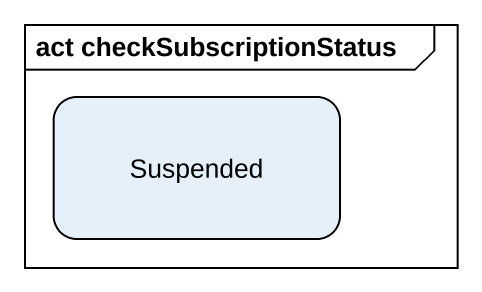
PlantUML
@startuml
mainframe act checkSubscriptionStatus
hide empty description
state Suspended
@enduml
